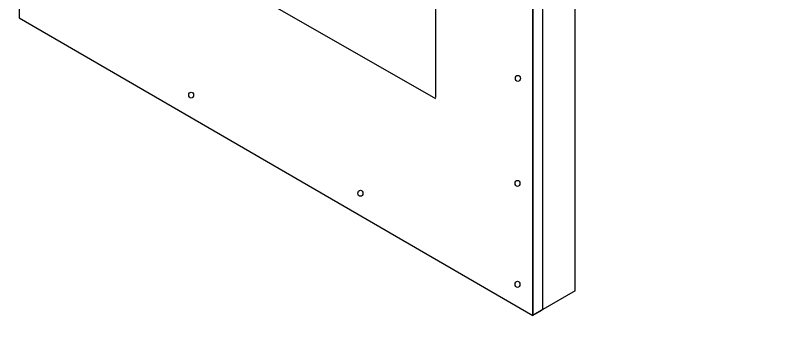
# Model space of a CAD drawing. Extents: x -1140 to 5605, y -816 to 2382.
# Drawn here: x -910.5 to -509.5, y -179 to -12.6 of the extents above; entities that cross this region are included whole.
import ezdxf

# ---------------------------------------------------------------- set-up
doc = ezdxf.new("R2010")
doc.units = 0
doc.header["$MEASUREMENT"] = 0
for name, color, linetype, lineweight in [('G-ANNO-TTLB', 7, 'Continuous', 0), ('TYVEK', 7, 'Continuous', 0), ('wall scratch', 7, 'Continuous', 0)]:
    doc.layers.add(name, color=color, linetype=linetype, lineweight=lineweight)

# ---------------------------------------------------------------- blocks, each defined once
blk = doc.blocks.new('Block_44')
at = {"layer": 'wall scratch', "color": 18, "lineweight": 25, "true_color": 0x000000}
for points in [[(-908.09, 408.86)], [(-908.09, -13.51)]]:
    blk.add_lwpolyline(points, dxfattribs=at)
blk = doc.blocks.new('Block_45')
at = {"layer": 'wall scratch', "color": 18, "lineweight": 25, "true_color": 0x000000}
for points in [[(-908.09, -13.51)], [(-639.21, -169.16)]]:
    blk.add_lwpolyline(points, dxfattribs=at)
blk = doc.blocks.new('Block_47')
at = {"layer": 'wall scratch', "color": 18, "lineweight": 25, "true_color": 0x000000}
for centre in [(-647.52, -45.54), (-818.5, -54.3), (-647.73, -100.49), (-729.94, -105.61), (-647.73, -153.24)]:
    blk.add_ellipse(centre, major_axis=(0, 1.59), ratio=0.812499, dxfattribs=at)

msp = doc.modelspace()

# ---------------------------------------------------------------- hatches: boundary and pattern name
at = {"layer": 'G-ANNO-TTLB', "true_color": 0xff00ff, "transparency": 33554687}
h = msp.add_hatch(color=6, dxfattribs=at)
edge = h.paths.add_edge_path()
edge.add_spline(control_points=[(1815.43, -731.7), (1815.43, -731.7), (-1114.08, -731.7), (-1114.08, -731.7), (-1114.08, -731.7), (-1114.08, 1725.3), (-1114.08, 1725.3), (-1114.08, 1725.3), (1815.43, 1725.3), (1815.43, 1725.3), (1815.43, 1725.3), (1815.43, -731.7), (1815.43, -731.7)], knot_values=[0, 0, 0, 0, 1, 1, 1, 2, 2, 2, 3, 3, 3, 4, 4, 4, 4], degree=3, periodic=0)
edge = h.paths.add_edge_path()
edge.add_spline(control_points=[(-1105.08, 1716.3), (-1105.08, 1716.3), (-1105.08, -722.7), (-1105.08, -722.7), (-1105.08, -722.7), (1806.43, -722.7), (1806.43, -722.7), (1806.43, -722.7), (1806.43, 1716.3), (1806.43, 1716.3), (1806.43, 1716.3), (-1105.08, 1716.3), (-1105.08, 1716.3)], knot_values=[0, 0, 0, 0, 1, 1, 1, 2, 2, 2, 3, 3, 3, 4, 4, 4, 4], degree=3, periodic=0)
edge.add_line((-1105.08, 1716.3), (-1105.08, 1716.3))

# ---------------------------------------------------------------- linework, layer by layer
at = {"layer": 'G-ANNO-TTLB'}
for points in [[(1815.43, -731.7), (1815.43, -731.7), (-1114.08, -731.7), (-1114.08, -731.7), (-1114.08, -731.7), (-1114.08, 1725.3), (-1114.08, 1725.3), (-1114.08, 1725.3), (1815.43, 1725.3), (1815.43, 1725.3), (1815.43, 1725.3), (1815.43, -731.7), (1815.43, -731.7)], [(-1105.08, 1716.3), (-1105.08, 1716.3), (-1105.08, -722.7), (-1105.08, -722.7), (-1105.08, -722.7), (1806.43, -722.7), (1806.43, -722.7), (1806.43, -722.7), (1806.43, 1716.3), (1806.43, 1716.3), (1806.43, 1716.3), (-1105.08, 1716.3), (-1105.08, 1716.3)]]:
    msp.add_open_spline(points, degree=3, knots=[0, 0, 0, 0, 1, 1, 1, 2, 2, 2, 3, 3, 3, 4, 4, 4, 4], dxfattribs=at)
at = {"layer": 'TYVEK', "color": 4, "lineweight": 25, "true_color": 0x00ffff}
for p, q in [((-854.43, 37.61), (-690.57, -55.99)), ((-690.57, 2.67), (-690.57, -55.62))]:
    msp.add_line(p, q, dxfattribs=at)
at = {"layer": 'TYVEK', "color": 1, "lineweight": 25, "true_color": 0xff0000}
msp.add_lwpolyline([(-556.32, -15.18)], dxfattribs=at)
at = {"layer": 'wall scratch', "color": 2, "lineweight": 25, "true_color": 0xffff00}
for p, q in [((-908.49, 408.5), (-908.49, -13.87)), ((-634.4, -166.38), (-634.4, 258.11)), ((-639.62, 254.97), (-639.62, -169.52)), ((-639.62, -169.52), (-639.62, 197.18)), ((-908.49, -13.87), (-639.62, -169.52)), ((-634.81, -166.74), (-639.62, -169.52)), ((-634.4, -166.38), (-639.21, -169.16))]:
    msp.add_line(p, q, dxfattribs=at)
at = {"layer": 'wall scratch', "color": 33, "lineweight": 25, "true_color": 0xcc9966}
for q in [(-617.6, 267.83), (-634.4, -166.38)]:
    msp.add_line((-617.6, -156.66), q, dxfattribs=at)

# ---------------------------------------------------------------- block references
at = {"layer": 'wall scratch'}
for name in ['Block_44', 'Block_47', 'Block_45']:
    msp.add_blockref(name, (0, 0), dxfattribs=at)

doc.saveas('drawing.dxf')
